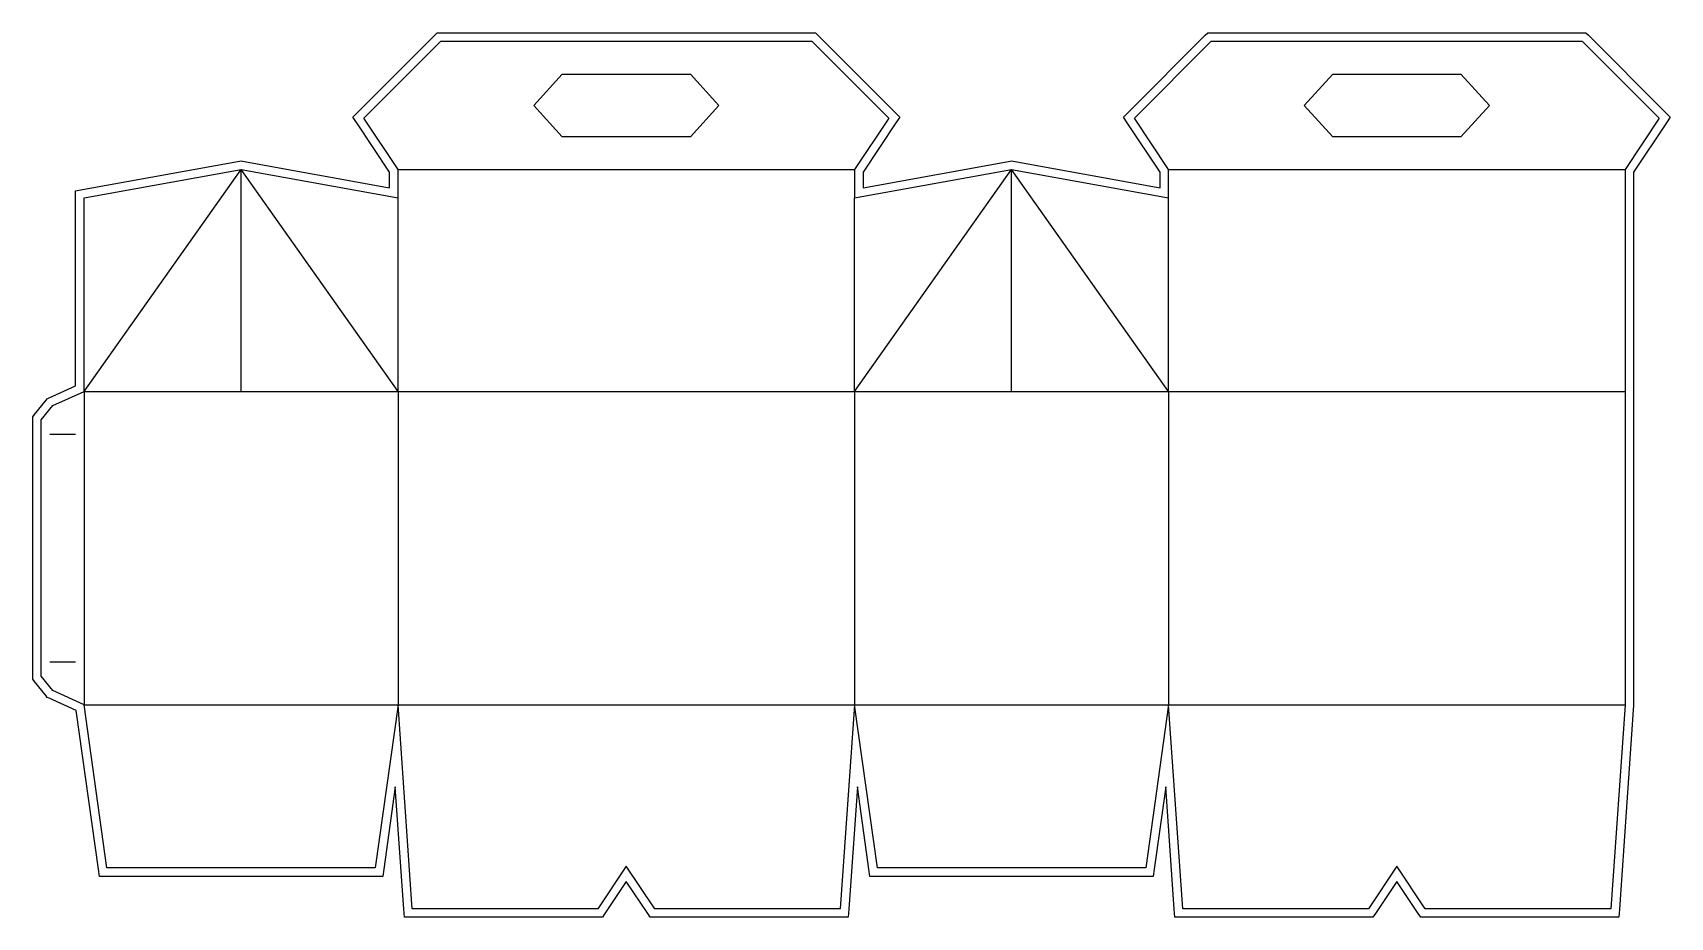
# Model space of a CAD drawing. Header units: millimetres. Extents: x -3 to 572, y -185 to 126.
import ezdxf

# ---------------------------------------------------------------- set-up
doc = ezdxf.new("R2010")
doc.units = ezdxf.units.MM
for name, color, linetype in [('Bleed', 2, 'CONTINUOUS'), ('CreaseLine', 3, 'CONTINUOUS'), ('CutContour', 1, 'CONTINUOUS'), ('GlueArea', 6, 'CONTINUOUS')]:
    doc.layers.add(name, color=color, linetype=linetype)

msp = doc.modelspace()

# ---------------------------------------------------------------- linework, layer by layer
at = {"layer": 'Bleed'}
msp.add_lwpolyline([(558.9, 0), (558.9, -110), (558.9, -110.1), (558.89, -110.21), (553.89, -181.86), (553.7, -184.65), (550.9, -184.65), (485.79, -184.65), (484.18, -184.65), (483.29, -183.31), (475.79, -172.05), (468.28, -183.31), (467.39, -184.65), (465.79, -184.65), (400.68, -184.65), (397.88, -184.65), (397.68, -181.86), (394.68, -138.83), (390.65, -167.73), (390.29, -170.32), (387.68, -170.32), (293.45, -170.32), (290.84, -170.32), (290.48, -167.73), (286.45, -138.83), (283.44, -181.86), (283.25, -184.65), (280.45, -184.65), (215.34, -184.65), (213.73, -184.65), (212.84, -183.31), (205.34, -172.05), (197.83, -183.31), (196.94, -184.65), (195.34, -184.65), (130.22, -184.65), (127.43, -184.65), (127.23, -181.86), (124.23, -138.83), (120.2, -167.73), (119.84, -170.32), (117.22, -170.32), (23, -170.32), (20.39, -170.32), (20.03, -167.73), (12.26, -112.05), (2.76, -107.73), (2.11, -107.43), (1.66, -106.87), (-2.34, -101.87), (-3, -101.05), (-3, -100), (-3, -10), (-3, -8.95), (-2.34, -8.13), (1.66, -3.13), (2.11, -2.57), (2.76, -2.27), (12, 1.93), (12, 67.94), (12, 70.45), (14.46, 70.89), (69.58, 80.89), (70.11, 80.99), (70.65, 80.89), (122.22, 71.53), (122.22, 77.03), (110.73, 94.28), (109.36, 96.32), (111.1, 98.06), (138.1, 125.06), (138.98, 125.94), (140.22, 125.94), (270.45, 125.94), (271.69, 125.94), (272.57, 125.06), (299.57, 98.06), (301.31, 96.32), (299.95, 94.28), (288.45, 77.03), (288.45, 71.53), (340.03, 80.89), (340.56, 80.99), (341.1, 80.89), (392.68, 71.53), (392.68, 77.03), (381.18, 94.28), (379.81, 96.32), (381.55, 98.06), (408.55, 125.06), (409.43, 125.94), (410.68, 125.94), (540.9, 125.94), (542.14, 125.94), (543.02, 125.06), (570.02, 98.06), (571.76, 96.32), (570.4, 94.28), (558.9, 77.03)], close=True, dxfattribs=at)
at = {"layer": 'CreaseLine'}
for points in [[(15, 0), (70.11, 77.94)], [(125.22, 0), (70.11, 77.94)], [(70.11, 0), (70.11, 77.94)], [(125.22, 77.94), (285.45, 77.94)], [(285.45, 0), (340.56, 77.94)], [(395.68, 0), (340.56, 77.94)], [(340.56, 0), (340.56, 77.94)], [(395.68, 77.94), (555.9, 77.94)], [(15, 0), (15, -110), (555.9, -110)], [(15, 0), (125.22, 0)], [(125.22, 0), (125.22, -110)], [(125.22, 0), (285.45, 0)], [(285.45, 0), (285.45, -110)], [(285.45, 0), (395.68, 0)], [(395.68, 0), (395.68, -110)], [(395.68, 0), (555.9, 0)]]:
    msp.add_lwpolyline(points, dxfattribs=at)
at = {"layer": 'CutContour'}
for points in [[(555.9, 0), (555.9, -110), (550.9, -181.65), (485.79, -181.65), (475.79, -166.65), (465.79, -181.65), (400.68, -181.65), (395.68, -110), (387.68, -167.32), (293.45, -167.32), (285.45, -110), (280.45, -181.65), (215.34, -181.65), (205.34, -166.65), (195.34, -181.65), (130.22, -181.65), (125.22, -110), (117.22, -167.32), (23, -167.32), (15, -110), (4, -105), (0, -100), (0, -10), (4, -5), (15, 0), (15, 67.94), (70.11, 77.94), (125.22, 67.94), (125.22, 77.94), (113.22, 95.94), (140.22, 122.94), (270.45, 122.94), (297.45, 95.94), (285.45, 77.94), (285.45, 67.94), (340.56, 77.94), (395.68, 67.94), (395.68, 77.94), (383.68, 95.94), (410.68, 122.94), (540.9, 122.94), (567.9, 95.94), (555.9, 77.94)], [(182.84, 111.44), (227.84, 111.44), (237.84, 100.44), (227.84, 89.44), (182.84, 89.44), (172.84, 100.44)], [(453.29, 111.44), (498.29, 111.44), (508.29, 100.44), (498.29, 89.44), (453.29, 89.44), (443.29, 100.44)]]:
    msp.add_lwpolyline(points, close=True, dxfattribs=at)
for points in [[(125.22, 0), (125.22, 67.94)], [(285.45, 0), (285.45, 67.94)], [(395.68, 0), (395.68, 67.94)]]:
    msp.add_lwpolyline(points, dxfattribs=at)
at = {"layer": 'GlueArea'}
for points in [[(3, -15), (12, -15)], [(3, -95), (12, -95)]]:
    msp.add_lwpolyline(points, dxfattribs=at)

doc.saveas('drawing.dxf')
